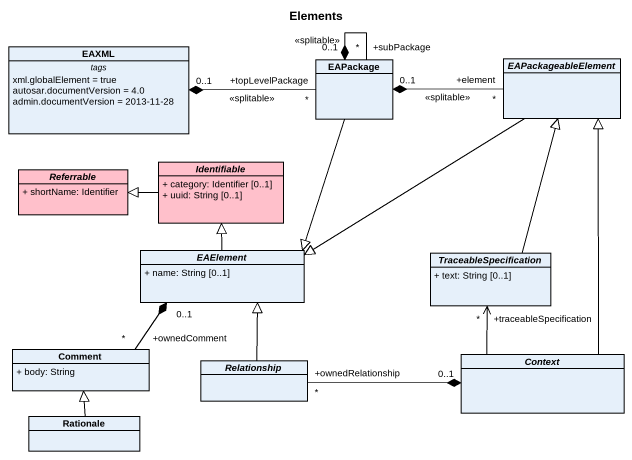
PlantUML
@startuml
title Elements
hide circle
hide empty members
skinparam classAttributeIconSize 0
class EAXML {
  -- tags --
  xml.globalElement = true
  autosar.documentVersion = 4.0
  admin.documentVersion = 2013-11-28
}
class EAPackage
abstract class EAPackageableElement
abstract class Referrable #FFC0CB {
  + shortName: Identifier
}
abstract class Identifiable #FFC0CB {
  + category: Identifier [0..1]
  + uuid: String [0..1]
}
abstract class EAElement {
  + name: String [0..1]
}
abstract class TraceableSpecification {
  + text: String [0..1]
}
class Comment {
  + body: String
}
abstract class Relationship
abstract class Context
class Rationale
EAPackage "+topLevelPackage\n*" -left-* "0..1" EAXML : <<splitable>>
EAPackage "+subPackage\n*" --* "0..1" EAPackage : <<splitable>>
EAPackage --|> EAElement
EAPackageableElement "+element\n*" -left-* "0..1" EAPackage : <<splitable>>
EAPackageableElement -left-|> EAElement
Identifiable -left-|> Referrable
EAElement -up-|> Identifiable
EAElement "0..1" *-- "+ownedComment\n*" Comment
TraceableSpecification -up-|> EAPackageableElement
Relationship -up-|> EAElement
Context -up-|> EAPackageableElement
Context -up-> "+traceableSpecification\n*" TraceableSpecification
Context "0..1" *-left- "+ownedRelationship\n*" Relationship
Rationale -up-|> Comment
@enduml
